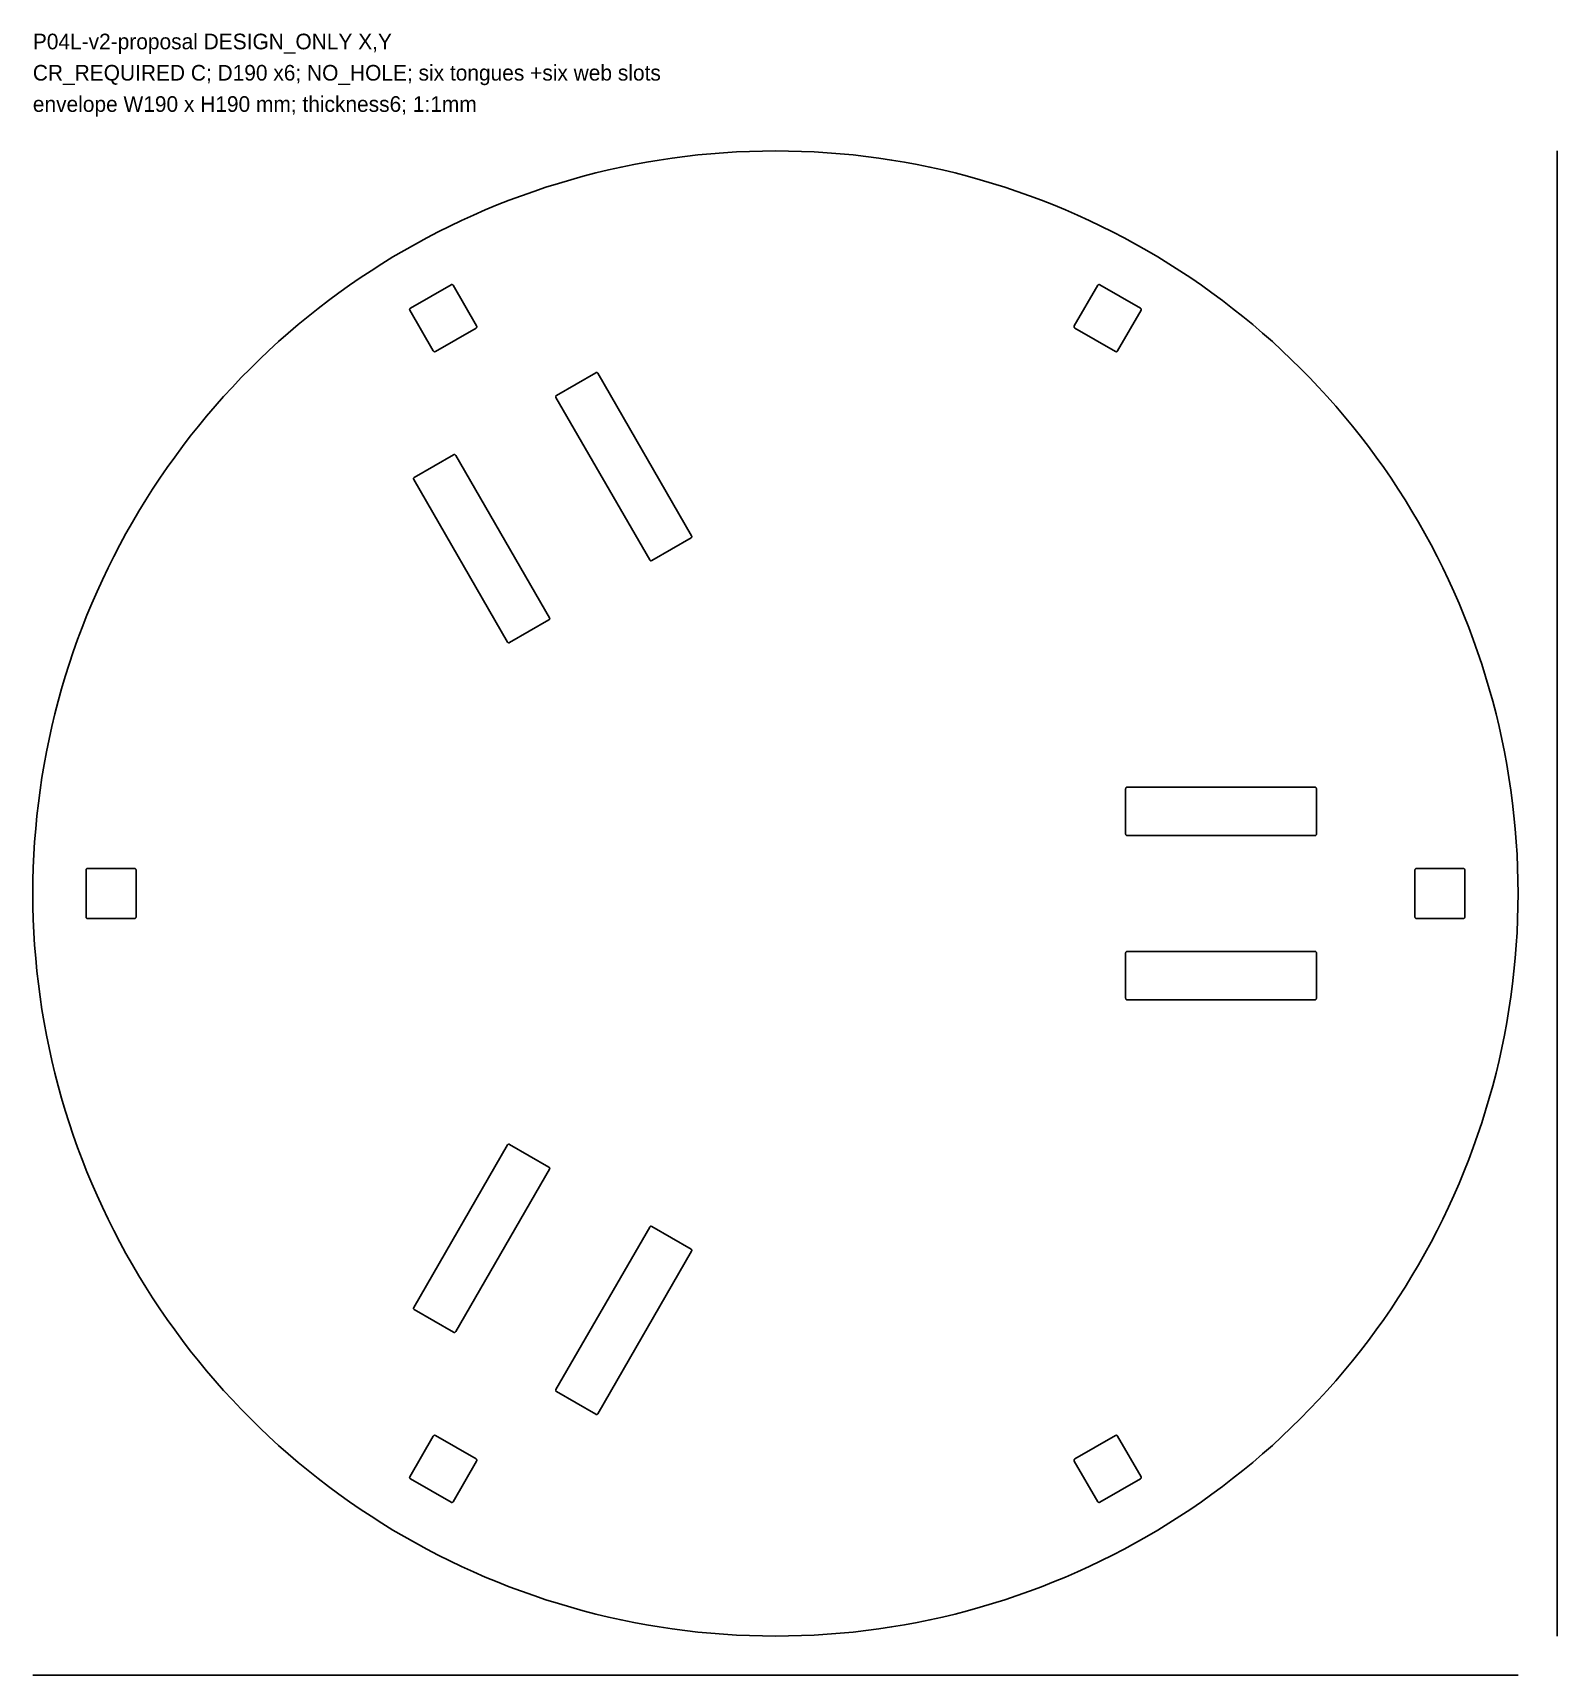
# Model space of a CAD drawing. Header units: millimetres. Extents: x -95 to 100, y -100 to 110.
import ezdxf

# ---------------------------------------------------------------- set-up
doc = ezdxf.new("R2010")
doc.units = ezdxf.units.MM
doc.layers.add('CUT_DESIGN_ONLY', color=1, linetype='Continuous')
doc.layers.add('NOT_CUT_DIMENSIONS', color=5, linetype='Continuous')

msp = doc.modelspace()

# ---------------------------------------------------------------- linework, layer by layer
at = {"layer": 'CUT_DESIGN_ONLY'}
for points in [[(94.985531, -1.657979), (95, 0), (94.985531, 1.657979), (94.942129, 3.315452), (94.869806, 4.971916), (94.768585, 6.626865), (94.638496, 8.279796), (94.47958, 9.930204), (94.291884, 11.577588), (94.075467, 13.221445), (93.830392, 14.861274), (93.556737, 16.496577), (93.254582, 18.126855), (92.924022, 19.751611), (92.565156, 21.37035), (92.178094, 22.98258), (91.762953, 24.587809), (91.319861, 26.185549), (90.848952, 27.775312), (90.350369, 29.356614), (89.824265, 30.928975), (89.270799, 32.491914), (88.690141, 34.044955), (88.082466, 35.587626), (87.447961, 37.119457), (86.786818, 38.639981), (86.09924, 40.148735), (85.385434, 41.645259), (84.64562, 43.129097), (83.880021, 44.599798), (83.088872, 46.056914), (82.272413, 47.5), (81.430894, 48.928617), (80.564569, 50.34233), (79.673704, 51.740708), (78.758569, 53.123326), (77.819444, 54.489761), (76.856614, 55.839599), (75.870373, 57.172427), (74.861022, 58.48784), (73.828866, 59.785437), (72.774222, 61.064823), (71.69741, 62.325608), (70.598758, 63.567408), (69.478602, 64.789844), (68.337281, 65.992545), (67.175144, 67.175144), (65.992545, 68.337281), (64.789844, 69.478602), (63.567408, 70.598758), (62.325608, 71.69741), (61.064823, 72.774222), (59.785437, 73.828866), (58.48784, 74.861022), (57.172427, 75.870373), (55.839599, 76.856614), (54.489761, 77.819444), (53.123326, 78.758569), (51.740708, 79.673704), (50.34233, 80.564569), (48.928617, 81.430894), (47.5, 82.272413), (46.056914, 83.088872), (44.599798, 83.880021), (43.129097, 84.64562), (41.645259, 85.385434), (40.148735, 86.09924), (38.639981, 86.786818), (37.119457, 87.447961), (35.587626, 88.082466), (34.044955, 88.690141), (32.491914, 89.270799), (30.928975, 89.824265), (29.356614, 90.350369), (27.775312, 90.848952), (26.185549, 91.319861), (24.587809, 91.762953), (22.98258, 92.178094), (21.37035, 92.565156), (19.751611, 92.924022), (18.126855, 93.254582), (16.496577, 93.556737), (14.861274, 93.830392), (13.221445, 94.075467), (11.577588, 94.291884), (9.930204, 94.47958), (8.279796, 94.638496), (6.626865, 94.768585), (4.971916, 94.869806), (3.315452, 94.942129), (1.657979, 94.985531), (0, 95), (-1.657979, 94.985531), (-3.315452, 94.942129), (-4.971916, 94.869806), (-6.626865, 94.768585), (-8.279796, 94.638496), (-9.930204, 94.47958), (-11.577588, 94.291884), (-13.221445, 94.075467), (-14.861274, 93.830392), (-16.496577, 93.556737), (-18.126855, 93.254582), (-19.751611, 92.924022), (-21.37035, 92.565156), (-22.98258, 92.178094), (-24.587809, 91.762953), (-26.185549, 91.319861), (-27.775312, 90.848952), (-29.356614, 90.350369), (-30.928975, 89.824265), (-32.491914, 89.270799), (-34.044955, 88.690141), (-35.587626, 88.082466), (-37.119457, 87.447961), (-38.639981, 86.786818), (-40.148735, 86.09924), (-41.645259, 85.385434), (-43.129097, 84.64562), (-44.599798, 83.880021), (-46.056914, 83.088872), (-47.5, 82.272413), (-48.928617, 81.430894), (-50.34233, 80.564569), (-51.740708, 79.673704), (-53.123326, 78.758569), (-54.489761, 77.819444), (-55.839599, 76.856614), (-57.172427, 75.870373), (-58.48784, 74.861022), (-59.785437, 73.828866), (-61.064823, 72.774222), (-62.325608, 71.69741), (-63.567408, 70.598758), (-64.789844, 69.478602), (-65.992545, 68.337281), (-67.175144, 67.175144), (-68.337281, 65.992545), (-69.478602, 64.789844), (-70.598758, 63.567408), (-71.69741, 62.325608), (-72.774222, 61.064823), (-73.828866, 59.785437), (-74.861022, 58.48784), (-75.870373, 57.172427), (-76.856614, 55.839599), (-77.819444, 54.489761), (-78.758569, 53.123326), (-79.673704, 51.740708), (-80.564569, 50.34233), (-81.430894, 48.928617), (-82.272413, 47.5), (-83.088872, 46.056914), (-83.880021, 44.599798), (-84.64562, 43.129097), (-85.385434, 41.645259), (-86.09924, 40.148735), (-86.786818, 38.639981), (-87.447961, 37.119457), (-88.082466, 35.587626), (-88.690141, 34.044955), (-89.270799, 32.491914), (-89.824265, 30.928975), (-90.350369, 29.356614), (-90.848952, 27.775312), (-91.319861, 26.185549), (-91.762953, 24.587809), (-92.178094, 22.98258), (-92.565156, 21.37035), (-92.924022, 19.751611), (-93.254582, 18.126855), (-93.556737, 16.496577), (-93.830392, 14.861274), (-94.075467, 13.221445), (-94.291884, 11.577588), (-94.47958, 9.930204), (-94.638496, 8.279796), (-94.768585, 6.626865), (-94.869806, 4.971916), (-94.942129, 3.315452), (-94.985531, 1.657979), (-95, 0), (-94.985531, -1.657979), (-94.942129, -3.315452), (-94.869806, -4.971916), (-94.768585, -6.626865), (-94.638496, -8.279796), (-94.47958, -9.930204), (-94.291884, -11.577588), (-94.075467, -13.221445), (-93.830392, -14.861274), (-93.556737, -16.496577), (-93.254582, -18.126855), (-92.924022, -19.751611), (-92.565156, -21.37035), (-92.178094, -22.98258), (-91.762953, -24.587809), (-91.319861, -26.185549), (-90.848952, -27.775312), (-90.350369, -29.356614), (-89.824265, -30.928975), (-89.270799, -32.491914), (-88.690141, -34.044955), (-88.082466, -35.587626), (-87.447961, -37.119457), (-86.786818, -38.639981), (-86.09924, -40.148735), (-85.385434, -41.645259), (-84.64562, -43.129097), (-83.880021, -44.599798), (-83.088872, -46.056914), (-82.272413, -47.5), (-81.430894, -48.928617), (-80.564569, -50.34233), (-79.673704, -51.740708), (-78.758569, -53.123326), (-77.819444, -54.489761), (-76.856614, -55.839599), (-75.870373, -57.172427), (-74.861022, -58.48784), (-73.828866, -59.785437), (-72.774222, -61.064823), (-71.69741, -62.325608), (-70.598758, -63.567408), (-69.478602, -64.789844), (-68.337281, -65.992545), (-67.175144, -67.175144), (-65.992545, -68.337281), (-64.789844, -69.478602), (-63.567408, -70.598758), (-62.325608, -71.69741), (-61.064823, -72.774222), (-59.785437, -73.828866), (-58.48784, -74.861022), (-57.172427, -75.870373), (-55.839599, -76.856614), (-54.489761, -77.819444), (-53.123326, -78.758569), (-51.740708, -79.673704), (-50.34233, -80.564569), (-48.928617, -81.430894), (-47.5, -82.272413), (-46.056914, -83.088872), (-44.599798, -83.880021), (-43.129097, -84.64562), (-41.645259, -85.385434), (-40.148735, -86.09924), (-38.639981, -86.786818), (-37.119457, -87.447961), (-35.587626, -88.082466), (-34.044955, -88.690141), (-32.491914, -89.270799), (-30.928975, -89.824265), (-29.356614, -90.350369), (-27.775312, -90.848952), (-26.185549, -91.319861), (-24.587809, -91.762953), (-22.98258, -92.178094), (-21.37035, -92.565156), (-19.751611, -92.924022), (-18.126855, -93.254582), (-16.496577, -93.556737), (-14.861274, -93.830392), (-13.221445, -94.075467), (-11.577588, -94.291884), (-9.930204, -94.47958), (-8.279796, -94.638496), (-6.626865, -94.768585), (-4.971916, -94.869806), (-3.315452, -94.942129), (-1.657979, -94.985531), (0, -95), (1.657979, -94.985531), (3.315452, -94.942129), (4.971916, -94.869806), (6.626865, -94.768585), (8.279796, -94.638496), (9.930204, -94.47958), (11.577588, -94.291884), (13.221445, -94.075467), (14.861274, -93.830392), (16.496577, -93.556737), (18.126855, -93.254582), (19.751611, -92.924022), (21.37035, -92.565156), (22.98258, -92.178094), (24.587809, -91.762953), (26.185549, -91.319861), (27.775312, -90.848952), (29.356614, -90.350369), (30.928975, -89.824265), (32.491914, -89.270799), (34.044955, -88.690141), (35.587626, -88.082466), (37.119457, -87.447961), (38.639981, -86.786818), (40.148735, -86.09924), (41.645259, -85.385434), (43.129097, -84.64562), (44.599798, -83.880021), (46.056914, -83.088872), (47.5, -82.272413), (48.928617, -81.430894), (50.34233, -80.564569), (51.740708, -79.673704), (53.123326, -78.758569), (54.489761, -77.819444), (55.839599, -76.856614), (57.172427, -75.870373), (58.48784, -74.861022), (59.785437, -73.828866), (61.064823, -72.774222), (62.325608, -71.69741), (63.567408, -70.598758), (64.789844, -69.478602), (65.992545, -68.337281), (67.175144, -67.175144), (68.337281, -65.992545), (69.478602, -64.789844), (70.598758, -63.567408), (71.69741, -62.325608), (72.774222, -61.064823), (73.828866, -59.785437), (74.861022, -58.48784), (75.870373, -57.172427), (76.856614, -55.839599), (77.819444, -54.489761), (78.758569, -53.123326), (79.673704, -51.740708), (80.564569, -50.34233), (81.430894, -48.928617), (82.272413, -47.5), (83.088872, -46.056914), (83.880021, -44.599798), (84.64562, -43.129097), (85.385434, -41.645259), (86.09924, -40.148735), (86.786818, -38.639981), (87.447961, -37.119457), (88.082466, -35.587626), (88.690141, -34.044955), (89.270799, -32.491914), (89.824265, -30.928975), (90.350369, -29.356614), (90.848952, -27.775312), (91.319861, -26.185549), (91.762953, -24.587809), (92.178094, -22.98258), (92.565156, -21.37035), (92.924022, -19.751611), (93.254582, -18.126855), (93.556737, -16.496577), (93.830392, -14.861274), (94.075467, -13.221445), (94.291884, -11.577588), (94.47958, -9.930204), (94.638496, -8.279796), (94.768585, -6.626865), (94.869806, -4.971916), (94.942129, -3.315452)], [(-38.203635, 72.540188), (-38.202352, 72.501002), (-38.208739, 72.462319), (-38.222549, 72.425625), (-38.243253, 72.392331), (-38.270055, 72.363715), (-38.301924, 72.340878), (-43.498076, 69.340878), (-43.533788, 69.324697), (-43.571971, 69.315794), (-43.611157, 69.314511), (-43.64984, 69.320898), (-43.686534, 69.334709), (-43.719828, 69.355412), (-43.748444, 69.382214), (-43.771281, 69.414083), (-46.771281, 74.610236), (-46.787462, 74.645948), (-46.796365, 74.68413), (-46.797648, 74.723316), (-46.791261, 74.761999), (-46.777451, 74.798693), (-46.756747, 74.831988), (-46.729945, 74.860603), (-46.698076, 74.883441), (-41.501924, 77.883441), (-41.466212, 77.899622), (-41.428029, 77.908525), (-41.388843, 77.909807), (-41.35016, 77.903421), (-41.313466, 77.88961), (-41.280172, 77.868906), (-41.251556, 77.842105), (-41.228719, 77.810236), (-38.228719, 72.614083), (-38.212538, 72.578371)], [(43.719828, 69.355412), (43.686534, 69.334709), (43.64984, 69.320898), (43.611157, 69.314511), (43.571971, 69.315794), (43.533788, 69.324697), (43.498076, 69.340878), (38.301924, 72.340878), (38.270055, 72.363715), (38.243253, 72.392331), (38.222549, 72.425625), (38.208739, 72.462319), (38.202352, 72.501002), (38.203635, 72.540188), (38.212538, 72.578371), (38.228719, 72.614083), (41.228719, 77.810236), (41.251556, 77.842105), (41.280172, 77.868906), (41.313466, 77.88961), (41.35016, 77.903421), (41.388843, 77.909807), (41.428029, 77.908525), (41.466212, 77.899622), (41.501924, 77.883441), (46.698076, 74.883441), (46.729945, 74.860603), (46.756747, 74.831988), (46.777451, 74.798693), (46.791261, 74.761999), (46.797648, 74.723316), (46.796365, 74.68413), (46.787462, 74.645948), (46.771281, 74.610236), (43.771281, 69.414083), (43.748444, 69.382214)], [(-10.696971, 45.697248), (-10.695688, 45.658063), (-10.702074, 45.619379), (-10.715885, 45.582685), (-10.736589, 45.549391), (-10.76339, 45.520775), (-10.79526, 45.497938), (-15.818207, 42.597938), (-15.853919, 42.581757), (-15.892102, 42.572854), (-15.931288, 42.571571), (-15.969971, 42.577958), (-16.006665, 42.591769), (-16.039959, 42.612473), (-16.068575, 42.639274), (-16.091412, 42.671143), (-28.091412, 63.455753), (-28.107593, 63.491465), (-28.116496, 63.529648), (-28.117779, 63.568833), (-28.111392, 63.607517), (-28.097581, 63.644211), (-28.076878, 63.677505), (-28.050076, 63.706121), (-28.018207, 63.728958), (-22.99526, 66.628958), (-22.959547, 66.645139), (-22.921365, 66.654042), (-22.882179, 66.655325), (-22.843496, 66.648938), (-22.806802, 66.635127), (-22.773507, 66.614424), (-22.744892, 66.587622), (-22.722055, 66.555753), (-10.722055, 45.771143), (-10.705874, 45.735431)], [(-28.883504, 35.197248), (-28.882221, 35.158063), (-28.888608, 35.119379), (-28.902419, 35.082685), (-28.923122, 35.049391), (-28.949924, 35.020775), (-28.981793, 34.997938), (-34.00474, 32.097938), (-34.040453, 32.081757), (-34.078635, 32.072854), (-34.117821, 32.071571), (-34.156504, 32.077958), (-34.193198, 32.091769), (-34.226493, 32.112473), (-34.255108, 32.139274), (-34.277945, 32.171143), (-46.277945, 52.955753), (-46.294126, 52.991465), (-46.303029, 53.029648), (-46.304312, 53.068833), (-46.297926, 53.107517), (-46.284115, 53.144211), (-46.263411, 53.177505), (-46.23661, 53.206121), (-46.20474, 53.228958), (-41.181793, 56.128958), (-41.146081, 56.145139), (-41.107898, 56.154042), (-41.068712, 56.155325), (-41.030029, 56.148938), (-40.993335, 56.135127), (-40.960041, 56.114424), (-40.931425, 56.087622), (-40.908588, 56.055753), (-28.908588, 35.271143), (-28.892407, 35.235431)], [(44.960982, 7.403843), (44.923463, 7.415224), (44.888886, 7.433706), (44.858579, 7.458579), (44.833706, 7.488886), (44.815224, 7.523463), (44.803843, 7.560982), (44.8, 7.6), (44.8, 13.4), (44.803843, 13.439018), (44.815224, 13.476537), (44.833706, 13.511114), (44.858579, 13.541421), (44.888886, 13.566294), (44.923463, 13.584776), (44.960982, 13.596157), (45, 13.6), (69, 13.6), (69.039018, 13.596157), (69.076537, 13.584776), (69.111114, 13.566294), (69.141421, 13.541421), (69.166294, 13.511114), (69.184776, 13.476537), (69.196157, 13.439018), (69.2, 13.4), (69.2, 7.6), (69.196157, 7.560982), (69.184776, 7.523463), (69.166294, 7.488886), (69.141421, 7.458579), (69.111114, 7.433706), (69.076537, 7.415224), (69.039018, 7.403843), (69, 7.4), (45, 7.4)], [(-81.960982, 3.196157), (-81.923463, 3.184776), (-81.888886, 3.166294), (-81.858579, 3.141421), (-81.833706, 3.111114), (-81.815224, 3.076537), (-81.803843, 3.039018), (-81.8, 3), (-81.8, -3), (-81.803843, -3.039018), (-81.815224, -3.076537), (-81.833706, -3.111114), (-81.858579, -3.141421), (-81.888886, -3.166294), (-81.923463, -3.184776), (-81.960982, -3.196157), (-82, -3.2), (-88, -3.2), (-88.039018, -3.196157), (-88.076537, -3.184776), (-88.111114, -3.166294), (-88.141421, -3.141421), (-88.166294, -3.111114), (-88.184776, -3.076537), (-88.196157, -3.039018), (-88.2, -3), (-88.2, 3), (-88.196157, 3.039018), (-88.184776, 3.076537), (-88.166294, 3.111114), (-88.141421, 3.141421), (-88.111114, 3.166294), (-88.076537, 3.184776), (-88.039018, 3.196157), (-88, 3.2), (-82, 3.2)], [(81.923463, -3.184776), (81.888886, -3.166294), (81.858579, -3.141421), (81.833706, -3.111114), (81.815224, -3.076537), (81.803843, -3.039018), (81.8, -3), (81.8, 3), (81.803843, 3.039018), (81.815224, 3.076537), (81.833706, 3.111114), (81.858579, 3.141421), (81.888886, 3.166294), (81.923463, 3.184776), (81.960982, 3.196157), (82, 3.2), (88, 3.2), (88.039018, 3.196157), (88.076537, 3.184776), (88.111114, 3.166294), (88.141421, 3.141421), (88.166294, 3.111114), (88.184776, 3.076537), (88.196157, 3.039018), (88.2, 3), (88.2, -3), (88.196157, -3.039018), (88.184776, -3.076537), (88.166294, -3.111114), (88.141421, -3.141421), (88.111114, -3.166294), (88.076537, -3.184776), (88.039018, -3.196157), (88, -3.2), (82, -3.2), (81.960982, -3.196157)], [(44.923463, -13.584776), (44.888886, -13.566294), (44.858579, -13.541421), (44.833706, -13.511114), (44.815224, -13.476537), (44.803843, -13.439018), (44.8, -13.4), (44.8, -7.6), (44.803843, -7.560982), (44.815224, -7.523463), (44.833706, -7.488886), (44.858579, -7.458579), (44.888886, -7.433706), (44.923463, -7.415224), (44.960982, -7.403843), (45, -7.4), (69, -7.4), (69.039018, -7.403843), (69.076537, -7.415224), (69.111114, -7.433706), (69.141421, -7.458579), (69.166294, -7.488886), (69.184776, -7.523463), (69.196157, -7.560982), (69.2, -7.6), (69.2, -13.4), (69.196157, -13.439018), (69.184776, -13.476537), (69.166294, -13.511114), (69.141421, -13.541421), (69.111114, -13.566294), (69.076537, -13.584776), (69.039018, -13.596157), (69, -13.6), (45, -13.6), (44.960982, -13.596157)], [(-34.226493, -32.112473), (-34.193198, -32.091769), (-34.156504, -32.077958), (-34.117821, -32.071571), (-34.078635, -32.072854), (-34.040453, -32.081757), (-34.00474, -32.097938), (-28.981793, -34.997938), (-28.949924, -35.020775), (-28.923122, -35.049391), (-28.902419, -35.082685), (-28.888608, -35.119379), (-28.882221, -35.158063), (-28.883504, -35.197248), (-28.892407, -35.235431), (-28.908588, -35.271143), (-40.908588, -56.055753), (-40.931425, -56.087622), (-40.960041, -56.114424), (-40.993335, -56.135127), (-41.030029, -56.148938), (-41.068712, -56.155325), (-41.107898, -56.154042), (-41.146081, -56.145139), (-41.181793, -56.128958), (-46.20474, -53.228958), (-46.23661, -53.206121), (-46.263411, -53.177505), (-46.284115, -53.144211), (-46.297926, -53.107517), (-46.304312, -53.068833), (-46.303029, -53.029648), (-46.294126, -52.991465), (-46.277945, -52.955753), (-34.277945, -32.171143), (-34.255108, -32.139274)], [(-16.039959, -42.612473), (-16.006665, -42.591769), (-15.969971, -42.577958), (-15.931288, -42.571571), (-15.892102, -42.572854), (-15.853919, -42.581757), (-15.818207, -42.597938), (-10.79526, -45.497938), (-10.76339, -45.520775), (-10.736589, -45.549391), (-10.715885, -45.582685), (-10.702074, -45.619379), (-10.695688, -45.658063), (-10.696971, -45.697248), (-10.705874, -45.735431), (-10.722055, -45.771143), (-22.722055, -66.555753), (-22.744892, -66.587622), (-22.773507, -66.614424), (-22.806802, -66.635127), (-22.843496, -66.648938), (-22.882179, -66.655325), (-22.921365, -66.654042), (-22.959547, -66.645139), (-22.99526, -66.628958), (-28.018207, -63.728958), (-28.050076, -63.706121), (-28.076878, -63.677505), (-28.097581, -63.644211), (-28.111392, -63.607517), (-28.117779, -63.568833), (-28.116496, -63.529648), (-28.107593, -63.491465), (-28.091412, -63.455753), (-16.091412, -42.671143), (-16.068575, -42.639274)], [(-43.748444, -69.382214), (-43.719828, -69.355412), (-43.686534, -69.334709), (-43.64984, -69.320898), (-43.611157, -69.314511), (-43.571971, -69.315794), (-43.533788, -69.324697), (-43.498076, -69.340878), (-38.301924, -72.340878), (-38.270055, -72.363715), (-38.243253, -72.392331), (-38.222549, -72.425625), (-38.208739, -72.462319), (-38.202352, -72.501002), (-38.203635, -72.540188), (-38.212538, -72.578371), (-38.228719, -72.614083), (-41.228719, -77.810236), (-41.251556, -77.842105), (-41.280172, -77.868906), (-41.313466, -77.88961), (-41.35016, -77.903421), (-41.388843, -77.909807), (-41.428029, -77.908525), (-41.466212, -77.899622), (-41.501924, -77.883441), (-46.698076, -74.883441), (-46.729945, -74.860603), (-46.756747, -74.831988), (-46.777451, -74.798693), (-46.791261, -74.761999), (-46.797648, -74.723316), (-46.796365, -74.68413), (-46.787462, -74.645948), (-46.771281, -74.610236), (-43.771281, -69.414083)], [(38.212538, -72.578371), (38.203635, -72.540188), (38.202352, -72.501002), (38.208739, -72.462319), (38.222549, -72.425625), (38.243253, -72.392331), (38.270055, -72.363715), (38.301924, -72.340878), (43.498076, -69.340878), (43.533788, -69.324697), (43.571971, -69.315794), (43.611157, -69.314511), (43.64984, -69.320898), (43.686534, -69.334709), (43.719828, -69.355412), (43.748444, -69.382214), (43.771281, -69.414083), (46.771281, -74.610236), (46.787462, -74.645948), (46.796365, -74.68413), (46.797648, -74.723316), (46.791261, -74.761999), (46.777451, -74.798693), (46.756747, -74.831988), (46.729945, -74.860603), (46.698076, -74.883441), (41.501924, -77.883441), (41.466212, -77.899622), (41.428029, -77.908525), (41.388843, -77.909807), (41.35016, -77.903421), (41.313466, -77.88961), (41.280172, -77.868906), (41.251556, -77.842105), (41.228719, -77.810236), (38.228719, -72.614083)]]:
    msp.add_lwpolyline(points, close=True, dxfattribs=at)
at = {"layer": 'NOT_CUT_DIMENSIONS'}
for p, q in [((100, -95), (100, 95)), ((-95, -100), (95, -100))]:
    msp.add_line(p, q, dxfattribs=at)

# ---------------------------------------------------------------- texts
for s, p in [('P04L-v2-proposal DESIGN_ONLY X,Y', (-95, 108)), ('CR_REQUIRED C; D190 x6; NO_HOLE; six tongues +six web slots', (-95, 104)), ('envelope W190 x H190 mm; thickness6; 1:1mm', (-95, 100))]:
    msp.add_text(s, height=2, dxfattribs=at).set_placement(p)

doc.saveas('drawing.dxf')
